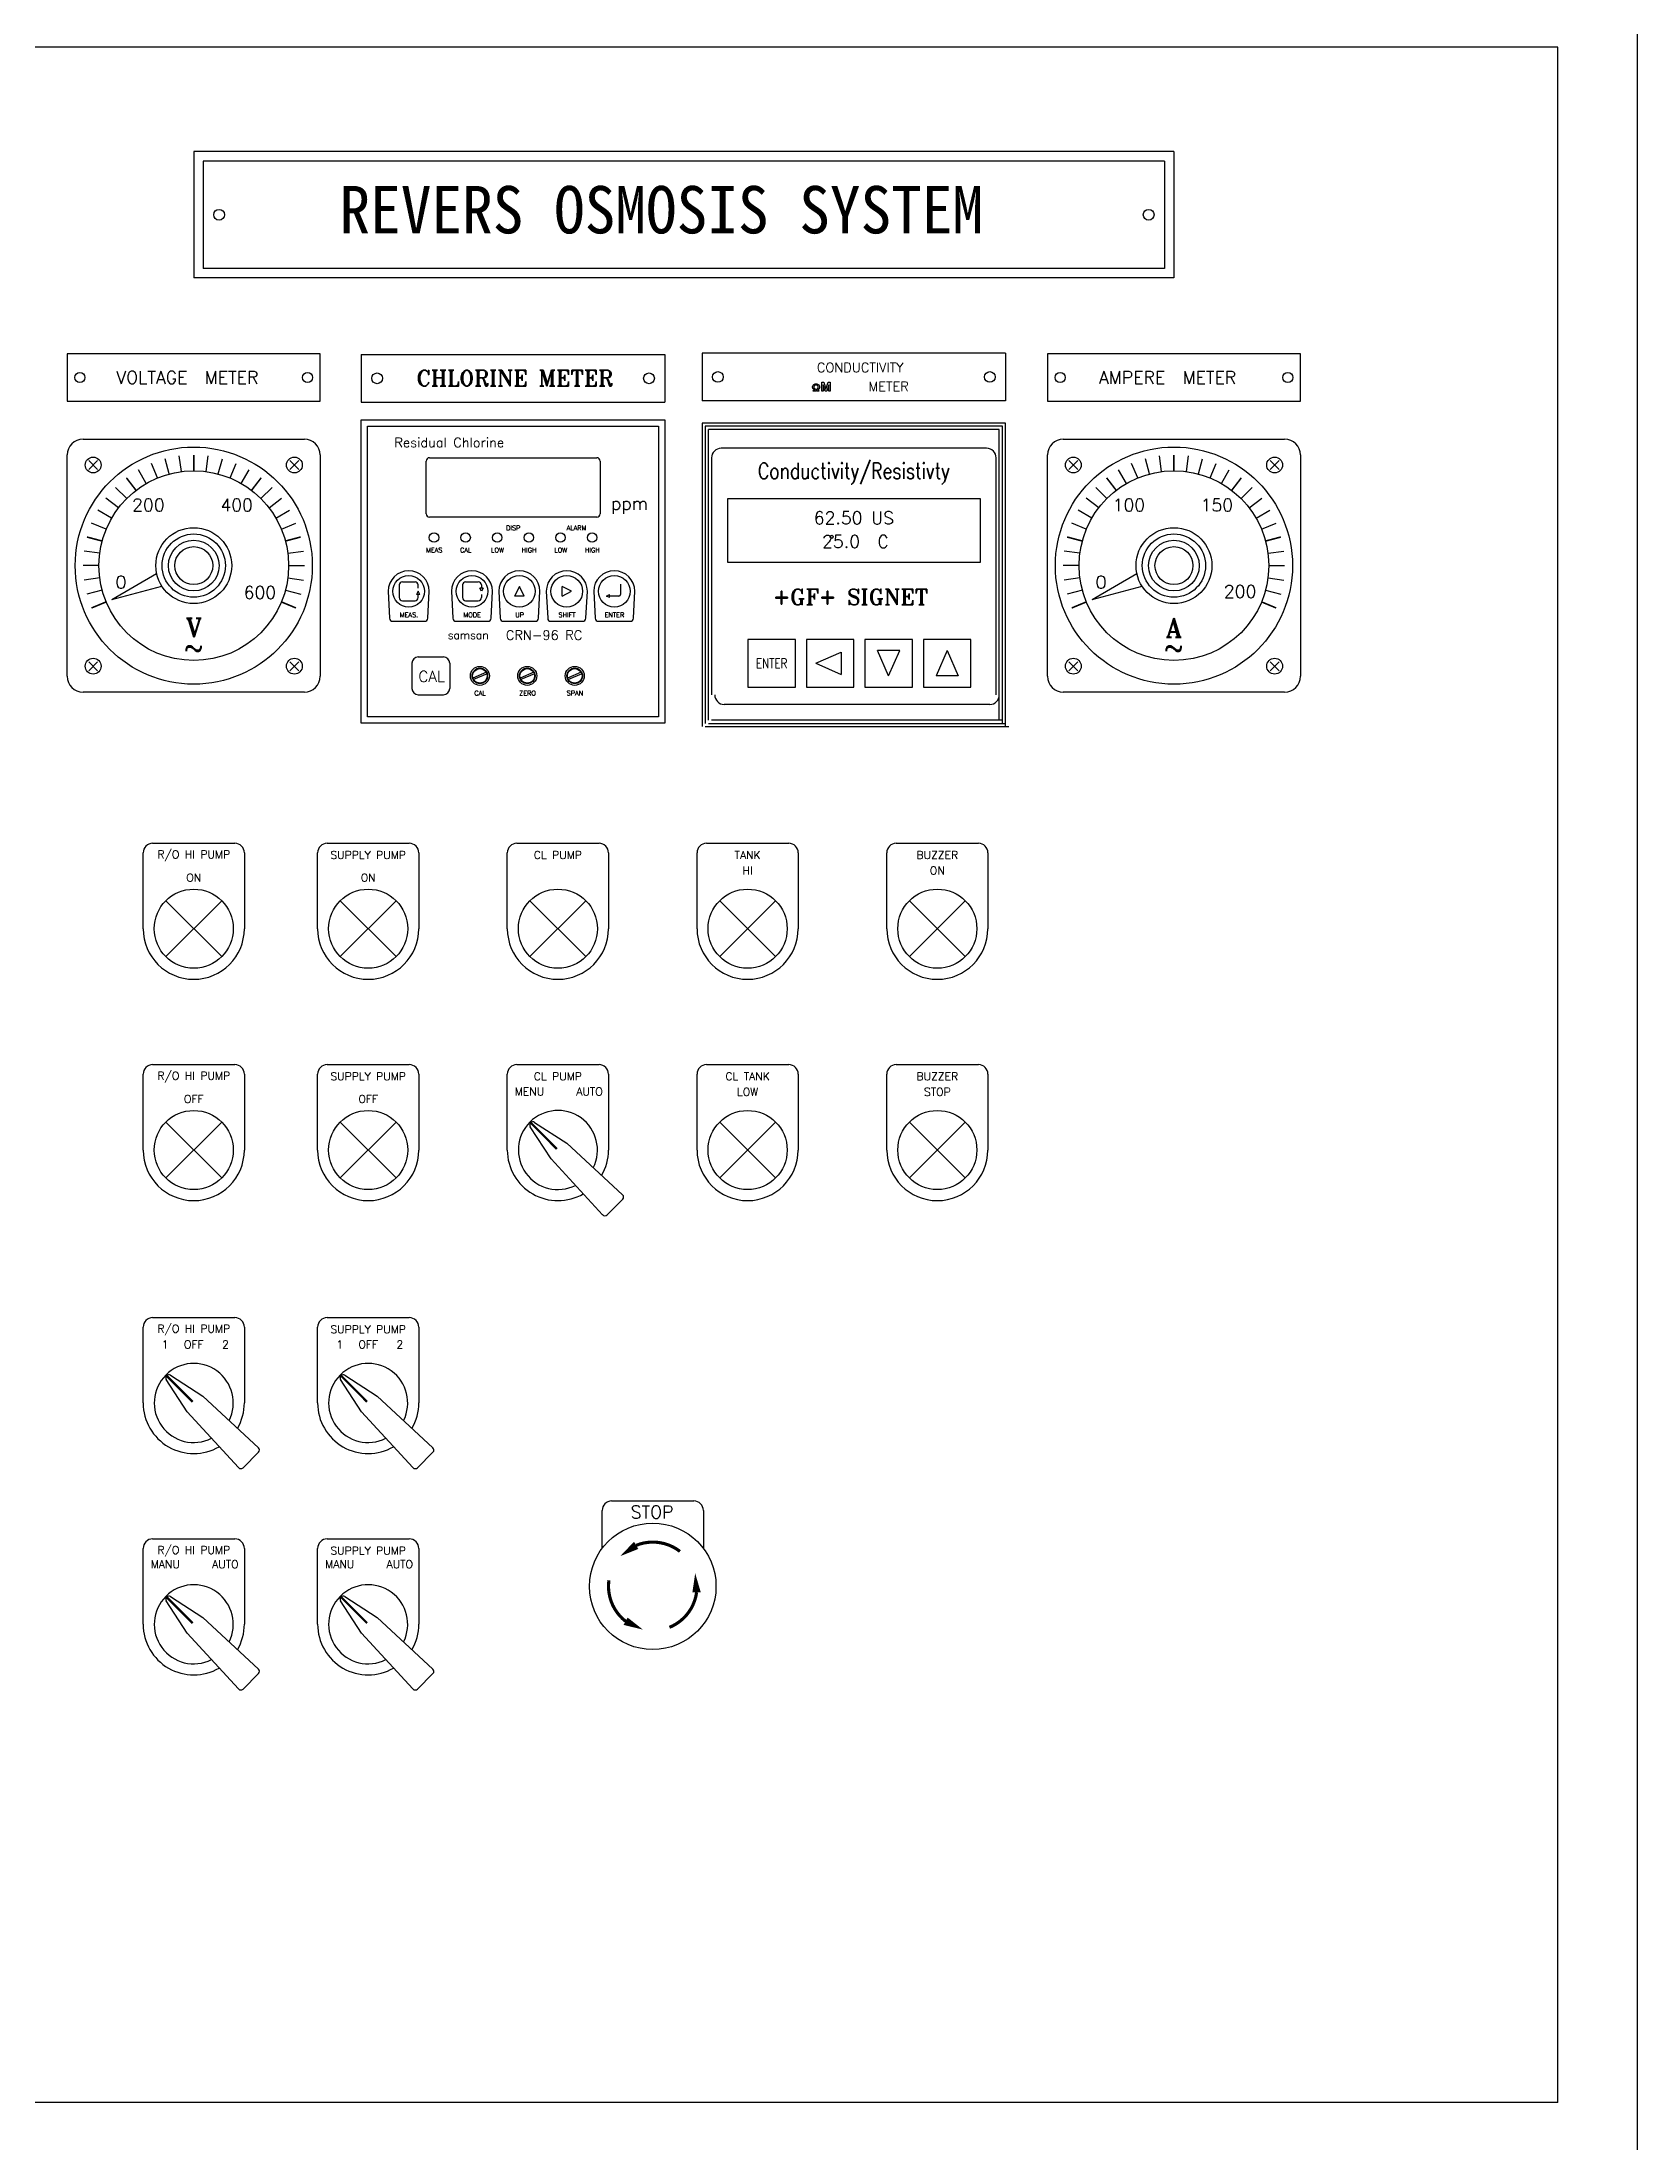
# Model space of a CAD drawing. Header units: millimetres. Extents: x 10903 to 284569, y 2319 to 62017.
# Drawn here: x 73183 to 76210, y 31184 to 35169 of the extents above; entities that cross this region are included whole.
import ezdxf
from ezdxf.enums import TextEntityAlignment as Align

# ---------------------------------------------------------------- set-up
doc = ezdxf.new("R2010")
doc.units = ezdxf.units.MM
doc.styles.add('ROMANT', font='romant')
doc.styles.add('STYLE1', font='')
doc.styles.get('STYLE1').set_extended_font_data('BatangChe')

msp = doc.modelspace()

# ---------------------------------------------------------------- linework, layer by layer
for p, q in [((76209.7, 35308.6), (76209.7, 25708.6)), ((76059.7, 35158.6), (71559.7, 35158.6)), ((76059.7, 35158.6), (72742.4, 35158.6)), ((76059.7, 31258.6), (76059.7, 35158.6)), ((76059.7, 31258.6), (71559.7, 31258.6))]:
    msp.add_line(p, q)
at = {"color": 5}
for p, q in [((75331, 34960.8), (73471, 34960.8)), ((73471, 34960.8), (73471, 34720.8)), ((75331, 34960.8), (75331, 34720.8)), ((75313, 34942.8), (73489, 34942.8)), ((73489, 34942.8), (73489, 34738.8)), ((75313, 34942.8), (75313, 34738.8)), ((75331, 34720.8), (73471, 34720.8)), ((75313, 34738.8), (73489, 34738.8)), ((73711, 34577), (73231, 34577)), ((73231, 34577), (73231, 34487)), ((73711, 34487), (73711, 34577)), ((73788.9, 34575.4), (73788.9, 34485.4)), ((74364.9, 34575.4), (74364.9, 34485.4)), ((74435.6, 34578), (74435.6, 34488)), ((75011.6, 34578), (75011.6, 34488)), ((75571, 34577), (75091, 34577)), ((75091, 34577), (75091, 34487)), ((75571, 34487), (75571, 34577)), ((73231, 34487), (73711, 34487)), ((75091, 34487), (75571, 34487)), ((73800.9, 34439.8), (74352.9, 34439.8)), ((73800.9, 33887.8), (73800.9, 34439.8)), ((74352.9, 34439.8), (74352.9, 33887.8)), ((74435.6, 34445.6), (74435.6, 33869.6)), ((75011.6, 34445.6), (74435.6, 34445.6)), ((74441.6, 34439.6), (74441.6, 33875.6)), ((75005.6, 34439.6), (74441.6, 34439.6)), ((74447.6, 33881.6), (74447.6, 34433.6)), ((74999.6, 34433.6), (74447.6, 34433.6)), ((74999.6, 33881.6), (74999.6, 34433.6)), ((75005.6, 33875.6), (75005.6, 34439.6)), ((75011.6, 33869.6), (75011.6, 34445.6)), ((74975.6, 34397.6), (74471.6, 34397.6)), ((73271.6, 34357.4), (73288.6, 34374.4)), ((73288.6, 34357.4), (73271.6, 34374.4)), ((73670.4, 34357.4), (73653.5, 34374.4)), ((73653.5, 34357.4), (73670.4, 34374.4)), ((74453.6, 34379.6), (74453.6, 33929.6)), ((74993.6, 33929.6), (74993.6, 34379.6)), ((75131.6, 34357.4), (75148.6, 34374.4)), ((75148.6, 34357.4), (75131.6, 34374.4)), ((75530.4, 34357.4), (75513.5, 34374.4)), ((75513.5, 34357.4), (75530.4, 34374.4)), ((74963.6, 34301.6), (74483.6, 34301.6)), ((74483.6, 34301.6), (74483.6, 34181.6)), ((74963.6, 34181.6), (74963.6, 34301.6)), ((73315.8, 34110.7), (73400.6, 34160.1)), ((74483.6, 34181.6), (74963.6, 34181.6)), ((75175.8, 34110.7), (75260.6, 34160.1)), ((75175.8, 34110.7), (75260.6, 34160.1)), ((73315.8, 34110.7), (73410.7, 34135.7)), ((73860.9, 34138.3), (73860.9, 34114.3)), ((73866.9, 34144.3), (73890.9, 34144.3)), ((73896.9, 34126.3), (73893.9, 34120.3)), ((73899.9, 34120.3), (73893.9, 34120.3)), ((73896.9, 34132.3), (73896.9, 34138.3)), ((73899.9, 34120.3), (73896.9, 34126.3)), ((73896.9, 34114.3), (73896.9, 34120.3)), ((73980.9, 34138.3), (73980.9, 34114.3)), ((73986.9, 34144.3), (74010.9, 34144.3)), ((74016.9, 34126.3), (74013.9, 34132.3)), ((74019.9, 34132.3), (74013.9, 34132.3)), ((74016.9, 34138.3), (74016.9, 34132.3)), ((74019.9, 34132.3), (74016.9, 34126.3)), ((74016.9, 34120.3), (74016.9, 34114.3)), ((74088.9, 34135.3), (74079.9, 34117.3)), ((74097.9, 34117.3), (74079.9, 34117.3)), ((74097.9, 34117.3), (74088.9, 34135.3)), ((74187.9, 34126.3), (74169.9, 34135.3)), ((74169.9, 34117.3), (74169.9, 34135.3)), ((74169.9, 34117.3), (74187.9, 34126.3)), ((74253.9, 34117.3), (74259.9, 34120.3)), ((74259.9, 34114.3), (74253.9, 34117.3)), ((74259.9, 34114.3), (74259.9, 34120.3)), ((74277.9, 34117.3), (74259.9, 34117.3)), ((74280.9, 34139.8), (74280.9, 34120.3)), ((75175.8, 34110.7), (75270.7, 34135.7)), ((75175.8, 34110.7), (75270.7, 34135.7)), ((73866.9, 34108.3), (73890.9, 34108.3)), ((73986.9, 34108.3), (74010.9, 34108.3)), ((74522.6, 34034.6), (74522.6, 33944.6)), ((74612.6, 34034.6), (74522.6, 34034.6)), ((74612.6, 33944.6), (74612.6, 34034.6)), ((74633.6, 34034.6), (74633.6, 33944.6)), ((74723.6, 34034.6), (74633.6, 34034.6)), ((74723.6, 33944.6), (74723.6, 34034.6)), ((74744.6, 34034.6), (74744.6, 33944.6)), ((74834.6, 34034.6), (74744.6, 34034.6)), ((74834.6, 33944.6), (74834.6, 34034.6)), ((74855.6, 34034.6), (74855.6, 33944.6)), ((74945.6, 34034.6), (74855.6, 34034.6)), ((74945.6, 33944.6), (74945.6, 34034.6)), ((73271.6, 33992.6), (73288.6, 33975.6)), ((73288.6, 33992.6), (73271.6, 33975.6)), ((73670.4, 33992.6), (73653.5, 33975.6)), ((73653.5, 33992.6), (73670.4, 33975.6)), ((73896.9, 34001.8), (73944.9, 34001.8)), ((74651.6, 33989.6), (74699.6, 34010.6)), ((74699.6, 34010.6), (74699.6, 33968.6)), ((74789.6, 33965.6), (74768.6, 34013.6)), ((74810.6, 34013.6), (74768.6, 34013.6)), ((74789.6, 33965.6), (74810.6, 34013.6)), ((74900.6, 34013.6), (74879.6, 33965.6)), ((74900.6, 34013.6), (74921.6, 33965.6)), ((75131.6, 33992.6), (75148.6, 33975.6)), ((75148.6, 33992.6), (75131.6, 33975.6)), ((75530.4, 33992.6), (75513.5, 33975.6)), ((75513.5, 33992.6), (75530.4, 33975.6)), ((73884.9, 33989.8), (73884.9, 33941.8)), ((73956.9, 33989.8), (73956.9, 33941.8)), ((74651.6, 33989.6), (74699.6, 33968.6)), ((74921.6, 33965.6), (74879.6, 33965.6)), ((73896.9, 33929.8), (73944.9, 33929.8)), ((74522.6, 33944.6), (74612.6, 33944.6)), ((74633.6, 33944.6), (74723.6, 33944.6)), ((74744.6, 33944.6), (74834.6, 33944.6)), ((74855.6, 33944.6), (74945.6, 33944.6)), ((74352.9, 33887.8), (73800.9, 33887.8)), ((74447.6, 33875.6), (75011.6, 33875.6)), ((75005.6, 33881.6), (74453.6, 33881.6)), ((74981.6, 33911.6), (74477.6, 33911.6)), ((74441.6, 33869.6), (75017.6, 33869.6)), ((73393, 33648), (73549, 33648)), ((73724, 33648), (73880, 33648)), ((74084, 33648), (74240, 33648)), ((74444, 33648), (74600, 33648)), ((74804, 33648), (74960, 33648)), ((73375, 33486), (73375, 33630)), ((73567, 33630), (73567, 33486)), ((73706, 33486), (73706, 33630)), ((73898, 33630), (73898, 33486)), ((74066, 33486), (74066, 33630)), ((74258, 33630), (74258, 33486)), ((74426, 33486), (74426, 33630)), ((74618, 33630), (74618, 33486)), ((74786, 33486), (74786, 33630)), ((74978, 33630), (74978, 33486)), ((73524.1, 33539), (73418, 33433)), ((73418, 33539), (73524.1, 33433)), ((73855.1, 33539), (73749, 33433)), ((73749, 33539), (73855.1, 33433)), ((74215.1, 33539), (74109, 33433)), ((74109, 33539), (74215.1, 33433)), ((74575.1, 33539), (74469, 33433)), ((74469, 33539), (74575.1, 33433)), ((74935.1, 33539), (74829, 33433)), ((74829, 33539), (74935.1, 33433)), ((73375, 33066), (73375, 33210)), ((73393, 33228), (73549, 33228)), ((73567, 33210), (73567, 33066)), ((73706, 33066), (73706, 33210)), ((73724, 33228), (73880, 33228)), ((73898, 33210), (73898, 33066)), ((74066, 33066), (74066, 33210)), ((74084, 33228), (74240, 33228)), ((74258, 33210), (74258, 33066)), ((74426, 33066), (74426, 33210)), ((74444, 33228), (74600, 33228)), ((74618, 33210), (74618, 33066)), ((74786, 33066), (74786, 33210)), ((74804, 33228), (74960, 33228)), ((74978, 33210), (74978, 33066)), ((73524.1, 33119), (73418, 33013)), ((73418, 33119), (73524.1, 33013)), ((73855.1, 33119), (73749, 33013)), ((73749, 33119), (73855.1, 33013)), ((74117.7, 33118.5), (74179, 33078.7)), ((74575.1, 33119), (74469, 33013)), ((74469, 33119), (74575.1, 33013)), ((74935.1, 33119), (74829, 33013)), ((74829, 33119), (74935.1, 33013)), ((74149.3, 33049), (74109.5, 33110.3)), ((74179, 33078.7), (74284.7, 32981.1)), ((74149.3, 33049), (74246.9, 32943.3)), ((74255.6, 32943.1), (74284.9, 32972.5)), ((73375, 32586), (73375, 32730)), ((73393, 32748), (73549, 32748)), ((73567, 32730), (73567, 32586)), ((73706, 32586), (73706, 32730)), ((73724, 32748), (73880, 32748)), ((73898, 32730), (73898, 32586)), ((73426.7, 32638.5), (73488, 32598.7)), ((73757.7, 32638.5), (73819, 32598.7)), ((73458.3, 32569), (73418.5, 32630.3)), ((73488, 32598.7), (73593.7, 32501.1)), ((73789.3, 32569), (73749.5, 32630.3)), ((73819, 32598.7), (73924.7, 32501.1)), ((73458.3, 32569), (73555.9, 32463.3)), ((73789.3, 32569), (73886.9, 32463.3)), ((73564.5, 32463.1), (73593.9, 32492.5)), ((73895.6, 32463.1), (73924.9, 32492.5)), ((74264, 32400), (74420, 32400)), ((74246, 32310), (74246, 32382)), ((74438, 32382), (74438, 32310)), ((73393, 32328), (73549, 32328)), ((73724, 32328), (73880, 32328)), ((73375, 32166), (73375, 32310)), ((73567, 32310), (73567, 32166)), ((73706, 32166), (73706, 32310)), ((73898, 32310), (73898, 32166)), ((73458.3, 32149), (73418.5, 32210.3)), ((73426.7, 32218.5), (73488, 32178.7)), ((73789.3, 32149), (73749.5, 32210.3)), ((73757.7, 32218.5), (73819, 32178.7)), ((73488, 32178.7), (73593.7, 32081.1)), ((73819, 32178.7), (73924.7, 32081.1)), ((73458.3, 32149), (73555.9, 32043.3)), ((73789.3, 32149), (73886.9, 32043.3)), ((73564.5, 32043.1), (73593.9, 32072.5)), ((73895.6, 32043.1), (73924.9, 32072.5))]:
    msp.add_line(p, q, dxfattribs=at)
at = {"color": 5, "linetype": 'Continuous'}
for p, q in [((73788.9, 34575.4), (74364.9, 34575.4)), ((75011.6, 34578), (74435.6, 34578)), ((73788.9, 34485.4), (74364.9, 34485.4)), ((75011.6, 34488), (74435.6, 34488)), ((73788.9, 34451.8), (74364.9, 34451.8)), ((73788.9, 33875.8), (73788.9, 34451.8)), ((74364.9, 34451.8), (74364.9, 33875.8)), ((75011.6, 34445.6), (74435.6, 34445.6)), ((73911.9, 34273.4), (73911.9, 34373.5)), ((73918.2, 34379.8), (74235.7, 34379.8)), ((74242, 34373.5), (74242, 34273.4)), ((74235.7, 34267.1), (73918.2, 34267.1)), ((74026.2, 33972.7), (74000.5, 33961.7)), ((74027.5, 33969.6), (74001.9, 33958.6)), ((74116.2, 33972.7), (74090.5, 33961.7)), ((74117.5, 33969.6), (74091.9, 33958.6)), ((74206.2, 33972.7), (74180.5, 33961.7)), ((74207.5, 33969.6), (74181.9, 33958.6)), ((74364.9, 33875.8), (73788.9, 33875.8))]:
    msp.add_line(p, q, dxfattribs=at)
at = {"color": 5, "lineweight": -3}
for p, q in [((73261, 34415), (73681, 34415)), ((75121, 34415), (75541, 34415)), ((73231, 33965), (73231, 34385)), ((73381, 34330.9), (73366, 34356.8)), ((73402.2, 34341.3), (73390.7, 34369)), ((73424.4, 34348.9), (73416.7, 34377.8)), ((73447.5, 34353.4), (73443.6, 34383.2)), ((73494.5, 34353.4), (73498.4, 34383.2)), ((73517.6, 34348.9), (73525.4, 34377.8)), ((73539.9, 34341.3), (73551.4, 34369)), ((73561, 34330.9), (73576, 34356.8)), ((73711, 34385), (73711, 33965)), ((75091, 33965), (75091, 34385)), ((75241, 34330.9), (75226, 34356.8)), ((75262.2, 34341.3), (75250.7, 34369)), ((75284.4, 34348.9), (75276.7, 34377.8)), ((75307.5, 34353.4), (75303.6, 34383.2)), ((75354.5, 34353.4), (75358.4, 34383.2)), ((75377.6, 34348.9), (75385.4, 34377.8)), ((75399.9, 34341.3), (75411.4, 34369)), ((75421, 34330.9), (75436, 34356.8)), ((75571, 34385), (75571, 33965)), ((73343.8, 34302.3), (73322.5, 34323.5)), ((73598.3, 34302.3), (73619.5, 34323.5)), ((75203.8, 34302.3), (75182.5, 34323.5)), ((75458.3, 34302.3), (75479.5, 34323.5)), ((73315.2, 34265), (73289.2, 34280)), ((73328.2, 34284.6), (73304.4, 34302.8)), ((73613.8, 34284.6), (73637.6, 34302.8)), ((73626.9, 34265), (73652.9, 34280)), ((75175.2, 34265), (75149.2, 34280)), ((75188.2, 34284.6), (75164.4, 34302.8)), ((75473.8, 34284.6), (75497.6, 34302.8)), ((75486.9, 34265), (75512.9, 34280)), ((73304.7, 34243.9), (73277, 34255.3)), ((73637.3, 34243.9), (73665, 34255.3)), ((75164.7, 34243.9), (75137, 34255.3)), ((75497.3, 34243.9), (75525, 34255.3)), ((73292.6, 34198.5), (73262.8, 34202.4)), ((73649.5, 34198.5), (73679.2, 34202.4)), ((75152.6, 34198.5), (75122.8, 34202.4)), ((75509.5, 34198.5), (75539.2, 34202.4)), ((73291, 34175), (73261, 34175)), ((73651, 34175), (73681, 34175)), ((75151, 34175), (75121, 34175)), ((75511, 34175), (75541, 34175)), ((73292.6, 34151.5), (73262.8, 34147.6)), ((73297.2, 34128.4), (73268.2, 34120.6)), ((73644.9, 34128.4), (73673.9, 34120.6)), ((73649.5, 34151.5), (73679.2, 34147.6)), ((75152.6, 34151.5), (75122.8, 34147.6)), ((75157.2, 34128.4), (75128.2, 34120.6)), ((75504.9, 34128.4), (75533.9, 34120.6)), ((75509.5, 34151.5), (75539.2, 34147.6)), ((73681, 33935), (73261, 33935)), ((75541, 33935), (75121, 33935))]:
    msp.add_line(p, q, dxfattribs=at)
at = {"color": 5}
for points in [[(74645.1, 34513.9, -0.102336), (74645.7, 34516.4, -0.115388), (74647, 34518.2, -0.101639), (74649, 34519.3, -0.07865), (74651.9, 34519.8, -0.078712), (74654.7, 34519.3, -0.094725), (74656.9, 34518.1, -0.113938), (74658.3, 34516.3, -0.104569), (74658.8, 34513.8, -0.083983), (74658.4, 34511.7, -0.110827), (74657.5, 34510.3, -0.051988), (74656.2, 34509.2, -0.065459), (74655, 34508.6), (74655, 34507.5), (74657.2, 34507.5), (74657.2, 34506), (74653.5, 34506, -0.056621), (74653.2, 34506, -0.09481), (74653, 34506.1, -0.038806), (74652.8, 34506.2, -0.046183), (74652.7, 34506.4, -0.145204), (74652.7, 34506.5, -0.070595), (74652.6, 34506.8), (74652.6, 34507.2), (74652.6, 34509, -0.081644), (74652.7, 34509.5, -0.130454), (74652.9, 34509.7, -0.006098), (74653.1, 34509.9, -0.043589), (74653.1, 34509.9, 0.070992), (74654.6, 34510.6, 0.099222), (74655.4, 34511.5, 0.076959), (74655.9, 34512.6, 0.069338), (74656.1, 34513.9, 0.097369), (74655.7, 34515.6, 0.121586), (74654.9, 34516.8, 0.09348), (74653.6, 34517.5, 0.081614), (74651.9, 34517.8, 0.082452), (74650.2, 34517.5, 0.096052), (74648.9, 34516.8, 0.123706), (74648.1, 34515.7, 0.098049), (74647.7, 34513.9, 0.068726), (74647.9, 34512.6, 0.077572), (74648.4, 34511.5, 0.098964), (74649.2, 34510.7, 0.069664), (74650.7, 34509.9, -0.034963), (74650.7, 34509.9, -0.003838), (74651, 34509.7, -0.121314), (74651.1, 34509.4, -0.082285), (74651.2, 34508.9), (74651.2, 34506.9, -0.028842), (74651.2, 34506.6, -0.030382), (74651.1, 34506.3, -0.257615), (74651, 34506.2, -0.073117), (74650.2, 34506), (74646.5, 34506), (74646.5, 34507.5), (74648.8, 34507.5), (74648.8, 34508.6, -0.073448), (74647.8, 34509.1, -0.047627), (74646.4, 34510.3, -0.106456), (74645.5, 34511.8, -0.085036), (74645.1, 34513.9)], [(73915.2, 34075), (73917.9, 34126.3, 1), (73839.9, 34126.3), (73842.6, 34075, 0.398895), (73848.6, 34069.3), (73909.2, 34069.3, 0.398895)], [(74035.2, 34075), (74037.9, 34126.3, 1), (73959.9, 34126.3), (73962.6, 34075, 0.398895), (73968.6, 34069.3), (74029.2, 34069.3, 0.398895)], [(74125.2, 34075), (74127.9, 34126.3, 1), (74049.9, 34126.3), (74052.6, 34075, 0.398895), (74058.6, 34069.3), (74119.2, 34069.3, 0.398895)], [(74215.2, 34075), (74217.9, 34126.3, 1), (74139.9, 34126.3), (74142.6, 34075, 0.398895), (74148.6, 34069.3), (74209.2, 34069.3, 0.398895)], [(74305.2, 34075), (74307.9, 34126.3, 1), (74229.9, 34126.3), (74232.6, 34075, 0.398895), (74238.6, 34069.3), (74299.2, 34069.3, 0.398895)]]:
    msp.add_lwpolyline(points, format="xyb", close=True, dxfattribs=at)
msp.add_lwpolyline([(74662.9, 34506), (74662.9, 34523.4), (74666.5, 34523.4), (74670.7, 34509.6), (74674.9, 34523.4), (74678.4, 34523.4), (74678.4, 34506), (74675.8, 34506), (74675.8, 34517.9), (74672.3, 34506), (74669.3, 34506), (74665.6, 34518.1), (74665.6, 34506), (74662.9, 34506)], close=True, dxfattribs=at)
at = {"color": 5, "lineweight": 80, "const_width": 3}
for points in [[(73471, 34355), (73471, 34385)], [(75331, 34355), (75331, 34385)], [(73361.5, 34317.8), (73343.2, 34341.6)], [(73580.6, 34317.8), (73598.9, 34341.6)], [(75221.5, 34317.8), (75203.2, 34341.6)], [(75440.6, 34317.8), (75458.9, 34341.6)], [(73297.2, 34221.6), (73268.2, 34229.3)], [(73644.9, 34221.6), (73673.9, 34229.3)], [(75157.2, 34221.6), (75128.2, 34229.3)], [(75504.9, 34221.6), (75533.9, 34229.3)], [(73304.7, 34106.1), (73277, 34094.6)], [(73637.3, 34106.1), (73665, 34094.6)], [(75164.7, 34106.1), (75137, 34094.6)], [(75497.3, 34106.1), (75525, 34094.6)]]:
    msp.add_lwpolyline(points, dxfattribs=at)
at = {"color": 5, "const_width": 4.2}
for points in [[(74110.5, 33117.6), (74159.9, 33068.1)], [(73419.5, 32637.6), (73468.9, 32588.1)], [(73750.5, 32637.6), (73799.9, 32588.1)], [(73419.5, 32217.6), (73468.9, 32168.1)], [(73750.5, 32217.6), (73799.9, 32168.1)]]:
    msp.add_lwpolyline(points, dxfattribs=at)
at = {"color": 5, "const_width": 6}
for points in [[(74393.6, 32304.3, 0.267949), (74310.4, 32315.8)], [(74258.8, 32249.5, 0.267949), (74290.5, 32171.7)], [(74373.7, 32160.2, 0.267949), (74425.2, 32226.5)]]:
    msp.add_lwpolyline(points, format="xyb", dxfattribs=at)
at = {"color": 5}
for centre, radius in [((73519, 34840.8), 10.2), ((75283, 34840.8), 10.2), ((73255, 34532), 9.6), ((73687, 34532), 9.6), ((73818.9, 34530.4), 10.2), ((74334.9, 34530.4), 10.2), ((74465.6, 34533), 10.2), ((74981.6, 34533), 10.2), ((75115, 34532), 9.6), ((75547, 34532), 9.6), ((73471, 34175), 225), ((75331, 34175), 225), ((73280.1, 34365.9), 15), ((73471, 34175), 180), ((73662, 34365.9), 15), ((75140.1, 34365.9), 15), ((75331, 34175), 180), ((75522, 34365.9), 15), ((73471, 34175), 72), ((73471, 34175), 60), ((73926.9, 34228.3), 9), ((73986.9, 34228.3), 9), ((74046.9, 34228.3), 9), ((74106.9, 34228.3), 9), ((74166.9, 34228.3), 9), ((74226.9, 34228.3), 9), ((74681.6, 34229.6), 3), ((75331, 34175), 72), ((75331, 34175), 60), ((73471, 34175), 48), ((73471, 34175), 36), ((75331, 34175), 48), ((75331, 34175), 36), ((73878.9, 34126.3), 30), ((73998.9, 34126.3), 30), ((74088.9, 34126.3), 30), ((74178.9, 34126.3), 30), ((74268.9, 34126.3), 30), ((73280.1, 33984.1), 15), ((73662, 33984.1), 15), ((75140.1, 33984.1), 15), ((75522, 33984.1), 15), ((74013.9, 33965.8), 18), ((74103.9, 33965.8), 18), ((74193.9, 33965.8), 18), ((73471, 33486), 75), ((73802, 33486), 75), ((74162, 33486), 75), ((74522, 33486), 75), ((74882, 33486), 75), ((73471, 33066), 75), ((73802, 33066), 75), ((74522, 33066), 75), ((74882, 33066), 75), ((74342, 32238), 120)]:
    msp.add_circle(centre, radius, dxfattribs=at)
at = {"color": 5, "linetype": 'Continuous'}
for centre, radius in [((74013.9, 33965.8), 14.8), ((74013.9, 33965.8), 13.9), ((74103.9, 33965.8), 14.8), ((74103.9, 33965.8), 13.9), ((74193.9, 33965.8), 14.8), ((74193.9, 33965.8), 13.9)]:
    msp.add_circle(centre, radius, dxfattribs=at)
at = {"color": 5, "lineweight": -3}
for centre, start, end in [((73261, 34385), 90, 180), ((73681, 34385), 0, 90), ((75121, 34385), 90, 180), ((75541, 34385), 0, 90), ((73261, 33965), 180, 270), ((73681, 33965), 270, 0), ((75121, 33965), 180, 270), ((75541, 33965), 270, 0)]:
    msp.add_arc(centre, 30, start, end, dxfattribs=at)
at = {"color": 5}
for centre, radius, start, end in [((74471.6, 34379.6), 18, 90, 180), ((74975.6, 34379.6), 18, 0, 90), ((73866.9, 34138.3), 6, 90, 180), ((73866.9, 34114.3), 6, 180, 270), ((73890.9, 34138.3), 6, 0, 90), ((73890.9, 34114.3), 6, 270, 0), ((73986.9, 34138.3), 6, 90, 180), ((73986.9, 34114.3), 6, 180, 270), ((74010.9, 34138.3), 6, 0, 90), ((74010.9, 34114.3), 6, 270, 0), ((74277.9, 34120.3), 3, 270, 0), ((73896.9, 33989.8), 12, 90, 180), ((73944.9, 33989.8), 12, 0, 90), ((73896.9, 33941.8), 12, 180, 270), ((73944.9, 33941.8), 12, 270, 0), ((74477.6, 33929.6), 18, 180, 270), ((74981.6, 33929.6), 18, 270, 0), ((73393, 33630), 18, 90, 180), ((73549, 33630), 18, 0, 90), ((73724, 33630), 18, 90, 180), ((73880, 33630), 18, 0, 90), ((74084, 33630), 18, 90, 180), ((74240, 33630), 18, 0, 90), ((74444, 33630), 18, 90, 180), ((74600, 33630), 18, 0, 90), ((74804, 33630), 18, 90, 180), ((74960, 33630), 18, 0, 90), ((73471, 33486), 96, 180, 0), ((73802, 33486), 96, 180, 0), ((74162, 33486), 96, 180, 0), ((74522, 33486), 96, 180, 0), ((74882, 33486), 96, 180, 0), ((73393, 33210), 18, 90, 180), ((73549, 33210), 18, 0, 90), ((73724, 33210), 18, 90, 180), ((73880, 33210), 18, 0, 90), ((74084, 33210), 18, 90, 180), ((74240, 33210), 18, 0, 90), ((74444, 33210), 18, 90, 180), ((74600, 33210), 18, 0, 90), ((74804, 33210), 18, 90, 180), ((74960, 33210), 18, 0, 90), ((74162, 33066), 75, 333.4421, 296.5579), ((74114.7, 33113.3), 6, 60.0685, 209.9315), ((73471, 33066), 96, 180, 0), ((73802, 33066), 96, 180, 0), ((74162, 33066), 96, 180, 300.1574), ((74162, 33066), 96, 329.8426, 0), ((74522, 33066), 96, 180, 0), ((74882, 33066), 96, 180, 0), ((74280.7, 32976.7), 6, 315, 47.2906), ((74251.3, 32947.4), 6, 222.7094, 315), ((73393, 32730), 18, 90, 180), ((73549, 32730), 18, 0, 90), ((73724, 32730), 18, 90, 180), ((73880, 32730), 18, 0, 90), ((73471, 32586), 75, 333.4421, 296.5579), ((73423.7, 32633.3), 6, 60.0685, 209.9315), ((73802, 32586), 75, 333.4421, 296.5579), ((73754.7, 32633.3), 6, 60.0685, 209.9315), ((73471, 32586), 96, 180, 300.1574), ((73471, 32586), 96, 329.8426, 0), ((73802, 32586), 96, 180, 300.1574), ((73802, 32586), 96, 329.8426, 0), ((73589.7, 32496.7), 6, 315, 47.2906), ((73920.7, 32496.7), 6, 315, 47.2906), ((73560.3, 32467.4), 6, 222.7094, 315), ((73891.3, 32467.4), 6, 222.7094, 315), ((74264, 32382), 18, 90, 180), ((74420, 32382), 18, 0, 90), ((73393, 32310), 18, 90, 180), ((73549, 32310), 18, 0, 90), ((73724, 32310), 18, 90, 180), ((73880, 32310), 18, 0, 90), ((73471, 32166), 75, 333.4421, 296.5579), ((73802, 32166), 75, 333.4421, 296.5579), ((73423.7, 32213.3), 6, 60.0685, 209.9315), ((73754.7, 32213.3), 6, 60.0685, 209.9315), ((73471, 32166), 96, 180, 300.1574), ((73471, 32166), 96, 329.8426, 0), ((73802, 32166), 96, 180, 300.1574), ((73802, 32166), 96, 329.8426, 0), ((73589.7, 32076.7), 6, 315, 47.2906), ((73920.7, 32076.7), 6, 315, 47.2906), ((73560.3, 32047.4), 6, 222.7094, 315), ((73891.3, 32047.4), 6, 222.7094, 315)]:
    msp.add_arc(centre, radius, start, end, dxfattribs=at)
at = {"color": 5, "linetype": 'Continuous'}
for centre, start, end in [((73918.2, 34373.5), 90, 180), ((74235.7, 34373.5), 0, 90), ((73918.2, 34273.4), 180, 270), ((74235.7, 34273.4), 270, 0)]:
    msp.add_arc(centre, 6.26, start, end, dxfattribs=at)
at = {"color": 5}
for points in [[(74314.5, 32308.9), (74306.4, 32322.7), (74280.3, 32295.3)], [(74417.2, 32226.4), (74433.2, 32226.5), (74422.5, 32262.8)], [(74294.4, 32178.7), (74286.5, 32164.8), (74323.3, 32155.9)]]:
    msp.add_solid(points, dxfattribs=at)

# ---------------------------------------------------------------- texts
for s, height, style, p in [('REVERS OSMOSIS SYSTEM  ', 90, 'STYLE1', (74416.4, 34850.4)), ('CONDUCTIVITY', 18, 'ROMANT', (74735.6, 34551)), ('VOLTAGE  METER', 24, 'ROMANT', (73459, 34532)), ('CHLORINE METER', 30, 'ROMANT', (74080.3, 34530.7)), ('METER', 18, 'ROMANT', (74789.6, 34515)), ('AMPERE  METER', 24, 'ROMANT', (75319, 34532)), ('Residual Chlorine', 18, 'ROMANT', (73955.8, 34409.1)), ('ppm', 24, 'ROMANT', (74297.8, 34289.1)), ('62.50 US', 24, 'ROMANT', (74723.6, 34265.6)), ('DISP', 9, 'ROMANT', (74077.3, 34246.5)), ('ALARM', 9, 'ROMANT', (74197.3, 34246.5)), ('25.0  C', 24, 'ROMANT', (74726.6, 34220.6)), ('MEAS', 9, 'ROMANT', (73927.3, 34204.5)), ('CAL', 9, 'ROMANT', (73987.3, 34204.5)), ('LOW', 9, 'ROMANT', (74047.3, 34204.5)), ('HIGH', 9, 'ROMANT', (74107.3, 34204.5)), ('LOW', 9, 'ROMANT', (74167.3, 34204.5)), ('HIGH', 9, 'ROMANT', (74227.3, 34204.5)), ('+GF+ SIGNET', 30, 'ROMANT', (74717.6, 34115.6)), ('MEAS.', 9, 'ROMANT', (73879.3, 34081.5)), ('MODE', 9, 'ROMANT', (73999.3, 34081.5)), ('UP', 9, 'ROMANT', (74089.3, 34081.5)), ('SHIFT', 9, 'ROMANT', (74179.3, 34081.5)), ('ENTER', 9, 'ROMANT', (74269.3, 34081.5)), ('samsan', 15, 'ROMANT', (73991.8, 34043.1)), ('CRN-96 RC', 18, 'ROMANT', (74135.8, 34043.1)), ('CAL', 21, 'ROMANT', (73922.5, 33964.7)), ('CAL', 9, 'ROMANT', (74014.3, 33933)), ('ZERO', 9, 'ROMANT', (74104.3, 33933)), ('SPAN', 9, 'ROMANT', (74194.3, 33933)), ('R/O HI PUMP', 15, 'ROMANT', (73471, 33625.8)), ('SUPPLY PUMP', 15, 'ROMANT', (73802, 33625.8)), ('CL PUMP', 15, 'ROMANT', (74162, 33625.8)), ('TANK', 15, 'ROMANT', (74522, 33625.8)), ('HI', 15, 'ROMANT', (74522, 33596.3)), ('BUZZER', 15, 'ROMANT', (74882, 33625.8)), ('ON', 15, 'ROMANT', (74882, 33596.3)), ('ON', 15, 'ROMANT', (73471, 33582.8)), ('ON', 15, 'ROMANT', (73802, 33582.8)), ('R/O HI PUMP', 15, 'ROMANT', (73471, 33205.8)), ('SUPPLY PUMP', 15, 'ROMANT', (73802, 33205.8)), ('CL PUMP', 15, 'ROMANT', (74162, 33205.8)), ('CL TANK', 15, 'ROMANT', (74522, 33205.8)), ('BUZZER', 15, 'ROMANT', (74882, 33205.8)), ('OFF', 15, 'ROMANT', (73471, 33162.8)), ('OFF', 15, 'ROMANT', (73802, 33162.8)), ('MENU', 15, 'ROMANT', (74108, 33177)), ('AUTO', 15, 'ROMANT', (74222, 33177)), ('LOW', 15, 'ROMANT', (74522, 33176.3)), ('STOP', 15, 'ROMANT', (74882, 33176.3)), ('R/O HI PUMP', 15, 'ROMANT', (73471, 32725.8)), ('SUPPLY PUMP', 15, 'ROMANT', (73802, 32725.8)), ('1', 15, 'ROMANT', (73417, 32697)), ('OFF', 15, 'ROMANT', (73471, 32697)), ('2', 15, 'ROMANT', (73531, 32697)), ('1', 15, 'ROMANT', (73748, 32697)), ('OFF', 15, 'ROMANT', (73802, 32697)), ('2', 15, 'ROMANT', (73862, 32697)), ('MANU', 15, 'ROMANT', (73417, 32280)), ('R/O HI PUMP', 15, 'ROMANT', (73471, 32305.8)), ('AUTO', 15, 'ROMANT', (73531, 32280)), ('MANU', 15, 'ROMANT', (73748, 32280)), ('SUPPLY PUMP', 15, 'ROMANT', (73802, 32305.8)), ('AUTO', 15, 'ROMANT', (73862, 32280))]:
    msp.add_text(s, height=height, dxfattribs=dict(at, style=style)).set_placement(p, align=Align.MIDDLE)
at = {"color": 5, "style": 'ROMANT', "width": 0.8}
for s, height, p in [('Conductivity/Resistivty', 30, (74723.6, 34352.6)), ('ENTER', 18, (74567.6, 33989.6))]:
    msp.add_text(s, height=height, dxfattribs=at).set_placement(p, align=Align.MIDDLE)
at = {"color": 5, "lineweight": -3, "style": 'ROMANT'}
for s, height, p in [('200', 24, (73384.9, 34290)), ('400', 24, (73552.4, 34290)), ('100', 24, (75245.5, 34290)), ('150', 24, (75412.4, 34290)), ('600', 24, (73596.5, 34123.9)), ('200', 24, (75456.5, 34125.9)), ('V', 36, (73470.9, 34057.2)), ('A', 36, (75330.9, 34057.2)), ('~', 36, (73470.9, 34020.3)), ('~', 36, (75330.9, 34020.3))]:
    msp.add_text(s, height=height, dxfattribs=at).set_placement(p, align=Align.MIDDLE)
at = {"color": 5, "lineweight": -3, "style": 'ROMANT', "text_generation_flag": 2}
for p in [(73332.8, 34143.7), (75192.8, 34143.7)]:
    msp.add_text('0', height=24, dxfattribs=at).set_placement(p, align=Align.MIDDLE)
at = {"color": 5, "style": 'ROMANT'}
msp.add_text('STOP', height=24, dxfattribs=at).set_placement((74300, 32367))

doc.saveas('drawing.dxf')
